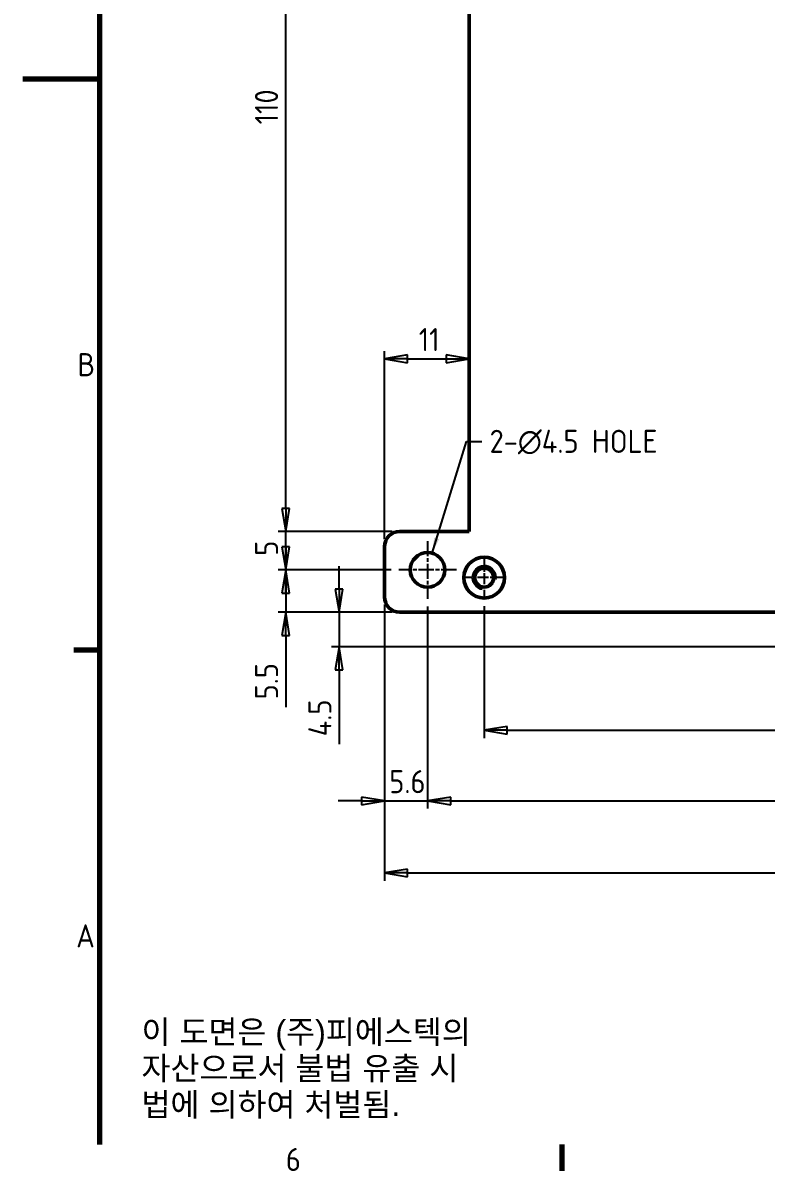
# Model space of a CAD drawing. Header units: millimetres. Extents: x 0 to 420, y 0 to 297.
# Drawn here: x 0 to 96.5, y 6.6 to 155.8 of the extents above; entities that cross this region are included whole.
import ezdxf

# ---------------------------------------------------------------- set-up
doc = ezdxf.new("R2010")
doc.units = ezdxf.units.MM
doc.linetypes.add('CHAIN', pattern=[0.3543, 0.2362, -0.0295, 0.0591, -0.0295])
doc.layers.get('0').update_dxf_attribs({"lineweight": 25})
for name, color, linetype, lineweight in [('가시적인 것(ISO)', 7, 'Continuous', 50), ('가시적인 좁은 것(ISO)', 1, 'Continuous', 35), ('경계(ISO)', 7, 'Continuous', 70), ('기호(ISO)', 7, 'Continuous', 25), ('중심 표식(ISO)', 1, 'Continuous', 25), ('치수(ISO)', 7, 'Continuous', 25)]:
    doc.layers.add(name, color=color, linetype=linetype, lineweight=lineweight)
doc.styles.add('ISO Proportional', font='arial.ttf')
doc.styles.add('ISO ProportionalPSTEK', font='isocp.shx')
doc.dimstyles.new('PSTEK', dxfattribs={"dimtxt": 3, "dimasz": 3, "dimexe": 1, "dimexo": 1, "dimgap": 1, "dimtad": 1, "dimrnd": 1e-08, "dimdsep": 46, "dimtxsty": 'ISO ProportionalPSTEK', "dimblk": 'Filled-1', "dimcen": 0.09, "dimdle": 10, "dimclrd": 3, "dimclre": 3, "dimclrt": 1, "dimadec": 1, "dimazin": 2, "dimtfac": 1, "dimtmove": 0, "dimatfit": 3, "dimfxl": 0, "dimtolj": 1, "dimlwd": -1, "dimlwe": -1, "dimarcsym": 0})
doc.dimstyles.new('PSTEK$7', dxfattribs={"dimtxt": 3, "dimasz": 2, "dimexe": 1, "dimexo": 1, "dimgap": 1, "dimtad": 1, "dimrnd": 1e-08, "dimdsep": 46, "dimtxsty": 'ISO ProportionalPSTEK', "dimblk": 'Filled-1', "dimcen": 0.09, "dimdle": 10, "dimclrd": 3, "dimclre": 3, "dimclrt": 1, "dimadec": 1, "dimazin": 2, "dimtfac": 1, "dimtmove": 0, "dimatfit": 3, "dimfxl": 0, "dimtolj": 1, "dimlwd": -1, "dimlwe": -1, "dimarcsym": 0})

# ---------------------------------------------------------------- blocks, each defined once
blk = doc.blocks.new('경계 Default Border')
at = {"layer": '경계(ISO)'}
for p, q in [((10, 74.25), (6.6, 74.25)), ((70, 10), (70, 6.6))]:
    blk.add_line(p, q, dxfattribs=at)
at = {"layer": '경계(ISO)', "flags": 128}
for points in [[(10, 10), (10, 287)], [(0, 148.5), (10, 148.5)]]:
    blk.add_lwpolyline(points, dxfattribs=at)
at = {"layer": '경계(ISO)', "color": 1, "char_height": 3, "attachment_point": 7, "style": 'ISO ProportionalPSTEK'}
for s, insert in [('B', (7.08, 109.85)), ('A', (6.91, 35.62)), ('6', (34.14, 6.57))]:
    blk.add_mtext(s, dxfattribs=dict(at, insert=insert))
blk = doc.blocks.new('Filled-1')
at = {"color": 0}
for p, q in [((0, 0), (-1, 0.167)), ((-1, 0.167), (-1, -0.167)), ((-1, 0), (0, 0)), ((-1, -0.167), (0, 0))]:
    blk.add_line(p, q, dxfattribs=at)
at = {"color": 0, "flags": 128}
blk.add_lwpolyline([(-1, -0.167), (0, 0)], dxfattribs=at)
at = {"color": 0}
blk.add_solid([(-1, -0.167), (0, 0), (-1, 0.167), (-1, -0.167)], dxfattribs=at)
blk = doc.blocks.new('*D19')
at = {"layer": 'Defpoints', "color": 0}
for p in [(34.13, 199.68), (48.95, 199.68), (48.95, 89.68)]:
    blk.add_point(p, dxfattribs=at)
at = {"layer": '치수(ISO)', "color": 3}
for p, q in [((47.95, 199.68), (33.13, 199.68)), ((34.13, 92.68), (34.13, 196.68)), ((47.95, 89.68), (33.13, 89.68))]:
    blk.add_line(p, q, dxfattribs=at)
at = {"layer": '치수(ISO)', "color": 3, "xscale": 3, "yscale": 3, "zscale": 3}
for p, rotation in [((34.13, 199.68), 90), ((34.13, 89.68), 270)]:
    blk.add_blockref('Filled-1', p, dxfattribs=dict(at, rotation=rotation))
at = {"layer": '치수(ISO)', "color": 1, "insert": (30.13, 142.58), "char_height": 3, "attachment_point": 1, "rotation": 90, "style": 'ISO ProportionalPSTEK'}
blk.add_mtext('\\A1;110', dxfattribs=at)
blk = doc.blocks.new('*D20')
at = {"layer": 'Defpoints', "color": 0}
for p in [(34.13, 89.68), (48.95, 89.68), (48.8, 84.68)]:
    blk.add_point(p, dxfattribs=at)
at = {"layer": '치수(ISO)', "color": 3}
for p, q in [((34.13, 92.68), (34.13, 95.68)), ((47.95, 89.68), (33.13, 89.68)), ((34.13, 84.68), (34.13, 89.68)), ((47.8, 84.68), (33.13, 84.68)), ((34.13, 81.68), (34.13, 78.68))]:
    blk.add_line(p, q, dxfattribs=at)
at = {"layer": '치수(ISO)', "color": 3, "xscale": 3, "yscale": 3, "zscale": 3}
for p, rotation in [((34.13, 89.68), 270), ((34.13, 84.68), 90)]:
    blk.add_blockref('Filled-1', p, dxfattribs=dict(at, rotation=rotation))
at = {"layer": '치수(ISO)', "color": 1, "insert": (30.13, 86.52), "char_height": 3, "attachment_point": 1, "rotation": 90, "style": 'ISO ProportionalPSTEK'}
blk.add_mtext('\\A1;5', dxfattribs=at)
blk = doc.blocks.new('*D21')
at = {"layer": 'Defpoints', "color": 0}
for p in [(34.13, 84.68), (48.8, 84.68), (48.95, 79.18)]:
    blk.add_point(p, dxfattribs=at)
at = {"layer": '치수(ISO)', "color": 3}
for p, q in [((34.13, 87.68), (34.13, 90.68)), ((47.8, 84.68), (33.13, 84.68)), ((34.13, 84.68), (34.13, 79.18)), ((47.95, 79.18), (33.13, 79.18)), ((34.13, 76.18), (34.13, 66.86))]:
    blk.add_line(p, q, dxfattribs=at)
at = {"layer": '치수(ISO)', "color": 3, "xscale": 3, "yscale": 3, "zscale": 3}
for p, rotation in [((34.13, 84.68), 270), ((34.13, 79.18), 90)]:
    blk.add_blockref('Filled-1', p, dxfattribs=dict(at, rotation=rotation))
at = {"layer": '치수(ISO)', "color": 1, "insert": (30.13, 67.86), "char_height": 3, "attachment_point": 1, "rotation": 90, "style": 'ISO ProportionalPSTEK'}
blk.add_mtext('\\A1;5.5', dxfattribs=at)
blk = doc.blocks.new('*D31')
at = {"layer": 'Defpoints', "color": 0}
for p in [(57.95, 112.11), (57.95, 89.68), (46.95, 87.68)]:
    blk.add_point(p, dxfattribs=at)
at = {"layer": '치수(ISO)', "color": 3}
for p, q in [((46.95, 88.68), (46.95, 113.11)), ((49.95, 112.11), (54.95, 112.11))]:
    blk.add_line(p, q, dxfattribs=at)
at = {"layer": '치수(ISO)', "color": 3, "xscale": 3, "yscale": 3, "zscale": 3, "rotation": 180}
blk.add_blockref('Filled-1', (46.95, 112.11), dxfattribs=at)
at = {"layer": '치수(ISO)', "color": 3, "xscale": 3, "yscale": 3, "zscale": 3}
blk.add_blockref('Filled-1', (57.95, 112.11), dxfattribs=at)
at = {"layer": '치수(ISO)', "color": 1, "insert": (51.4, 116.11), "char_height": 3, "attachment_point": 1, "style": 'ISO ProportionalPSTEK'}
blk.add_mtext('\\A1;11', dxfattribs=at)
blk = doc.blocks.new('*D38')
at = {"layer": 'Defpoints', "color": 0}
for p in [(59.9, 80.95), (170.65, 79.53), (170.65, 63.84)]:
    blk.add_point(p, dxfattribs=at)
at = {"layer": '치수(ISO)', "color": 3}
for p, q in [((59.9, 79.95), (59.9, 62.84)), ((170.65, 78.53), (170.65, 62.84)), ((62.9, 63.84), (167.65, 63.84))]:
    blk.add_line(p, q, dxfattribs=at)
at = {"layer": '치수(ISO)', "color": 3, "xscale": 3, "yscale": 3, "zscale": 3, "rotation": 180}
blk.add_blockref('Filled-1', (59.9, 63.84), dxfattribs=at)
at = {"layer": '치수(ISO)', "color": 3, "xscale": 3, "yscale": 3, "zscale": 3}
blk.add_blockref('Filled-1', (170.65, 63.84), dxfattribs=at)
at = {"layer": '치수(ISO)', "color": 1, "insert": (110.56, 67.84), "char_height": 3, "attachment_point": 1, "style": 'ISO ProportionalPSTEK'}
blk.add_mtext('\\A1;110.75', dxfattribs=at)
blk = doc.blocks.new('*D43')
at = {"layer": 'Defpoints', "color": 0}
for p in [(52.55, 80.93), (163.95, 74.68), (163.95, 54.67)]:
    blk.add_point(p, dxfattribs=at)
at = {"layer": '치수(ISO)', "color": 3}
for p, q in [((52.55, 79.93), (52.55, 53.67)), ((163.95, 73.68), (163.95, 53.67)), ((55.55, 54.67), (160.95, 54.67))]:
    blk.add_line(p, q, dxfattribs=at)
at = {"layer": '치수(ISO)', "color": 3, "xscale": 3, "yscale": 3, "zscale": 3, "rotation": 180}
blk.add_blockref('Filled-1', (52.55, 54.67), dxfattribs=at)
at = {"layer": '치수(ISO)', "color": 3, "xscale": 3, "yscale": 3, "zscale": 3}
blk.add_blockref('Filled-1', (163.95, 54.67), dxfattribs=at)
at = {"layer": '치수(ISO)', "color": 1, "insert": (104.8, 58.67), "char_height": 3, "attachment_point": 1, "style": 'ISO ProportionalPSTEK'}
blk.add_mtext('\\A1;111.4', dxfattribs=at)
blk = doc.blocks.new('*D45')
at = {"layer": 'Defpoints', "color": 0}
for p in [(41.06, 79.18), (48.95, 79.18), (163.95, 74.68)]:
    blk.add_point(p, dxfattribs=at)
at = {"layer": '치수(ISO)', "color": 3}
for p, q in [((41.06, 82.18), (41.06, 85.18)), ((47.95, 79.18), (40.06, 79.18)), ((41.06, 79.18), (41.06, 74.68)), ((162.95, 74.68), (40.06, 74.68)), ((41.06, 71.68), (41.06, 62.06))]:
    blk.add_line(p, q, dxfattribs=at)
at = {"layer": '치수(ISO)', "color": 3, "xscale": 3, "yscale": 3, "zscale": 3}
for p, rotation in [((41.06, 79.18), 270), ((41.06, 74.68), 90)]:
    blk.add_blockref('Filled-1', p, dxfattribs=dict(at, rotation=rotation))
at = {"layer": '치수(ISO)', "color": 1, "insert": (37.06, 63.06), "char_height": 3, "attachment_point": 1, "rotation": 90, "style": 'ISO ProportionalPSTEK'}
blk.add_mtext('\\A1;4.5', dxfattribs=at)
blk = doc.blocks.new('*D47')
at = {"layer": 'Defpoints', "color": 0}
for p in [(46.95, 81.18), (178.95, 75.98), (178.95, 45.3)]:
    blk.add_point(p, dxfattribs=at)
at = {"layer": '치수(ISO)', "color": 3}
for p, q in [((46.95, 80.18), (46.95, 44.3)), ((178.95, 74.98), (178.95, 44.3)), ((49.95, 45.3), (175.95, 45.3))]:
    blk.add_line(p, q, dxfattribs=at)
at = {"layer": '치수(ISO)', "color": 3, "xscale": 3, "yscale": 3, "zscale": 3, "rotation": 180}
blk.add_blockref('Filled-1', (46.95, 45.3), dxfattribs=at)
at = {"layer": '치수(ISO)', "color": 3, "xscale": 3, "yscale": 3, "zscale": 3}
blk.add_blockref('Filled-1', (178.95, 45.3), dxfattribs=at)
at = {"layer": '치수(ISO)', "color": 1, "insert": (110.46, 49.3), "char_height": 3, "attachment_point": 1, "style": 'ISO ProportionalPSTEK'}
blk.add_mtext('\\A1;132', dxfattribs=at)
blk = doc.blocks.new('*D48')
at = {"layer": 'Defpoints', "color": 0}
for p in [(46.95, 81.18), (52.55, 80.93), (52.55, 54.67)]:
    blk.add_point(p, dxfattribs=at)
at = {"layer": '치수(ISO)', "color": 3}
for p, q in [((46.95, 80.18), (46.95, 53.67)), ((52.55, 79.93), (52.55, 53.67)), ((43.95, 54.67), (40.95, 54.67)), ((46.95, 54.67), (52.55, 54.67)), ((55.55, 54.67), (58.55, 54.67))]:
    blk.add_line(p, q, dxfattribs=at)
at = {"layer": '치수(ISO)', "color": 3, "xscale": 3, "yscale": 3, "zscale": 3}
blk.add_blockref('Filled-1', (46.95, 54.67), dxfattribs=at)
at = {"layer": '치수(ISO)', "color": 3, "xscale": 3, "yscale": 3, "zscale": 3, "rotation": 180}
blk.add_blockref('Filled-1', (52.55, 54.67), dxfattribs=at)
at = {"layer": '치수(ISO)', "color": 1, "insert": (47.57, 58.67), "char_height": 3, "attachment_point": 1, "style": 'ISO ProportionalPSTEK'}
blk.add_mtext('\\A1;5.6', dxfattribs=at)

msp = doc.modelspace()

# ---------------------------------------------------------------- linework, layer by layer
at = {"layer": '가시적인 것(ISO)'}
for p, q in [((57.949, 199.681), (57.949, 89.681)), ((57.949, 89.681), (48.949, 89.681)), ((46.949, 87.681), (46.949, 81.181)), ((48.949, 79.181), (163.949, 79.181))]:
    msp.add_line(p, q, dxfattribs=at)
for centre, radius in [((52.549, 84.681), 2.25), ((59.899, 83.681), 2.65), ((59.899, 83.681), 1.23)]:
    msp.add_circle(centre, radius, dxfattribs=at)
for centre, start, end in [((48.949, 87.681), 90, 180), ((48.949, 81.181), 180, 270)]:
    msp.add_arc(centre, 2, start, end, dxfattribs=at)
at = {"layer": '가시적인 좁은 것(ISO)'}
msp.add_arc((59.899, 83.681), 1.5, 350, 260, dxfattribs=at)
at = {"layer": '중심 표식(ISO)', "linetype": 'CHAIN', "ltscale": 8.333956}
for p, q in [((52.549, 88.431), (52.549, 80.931)), ((56.299, 84.681), (48.799, 84.681))]:
    msp.add_line(p, q, dxfattribs=at)
at = {"layer": '중심 표식(ISO)', "linetype": 'CHAIN', "ltscale": 6.065981}
for p, q in [((59.899, 86.411), (59.899, 80.952)), ((62.629, 83.681), (57.17, 83.681))]:
    msp.add_line(p, q, dxfattribs=at)

# ---------------------------------------------------------------- block references
msp.add_blockref('경계 Default Border', (0, 0))

# ---------------------------------------------------------------- texts
at = {"layer": '기호(ISO)', "color": 1, "insert": (60.598, 102.889), "char_height": 3, "width": 25.62402, "attachment_point": 1, "line_spacing_factor": 0.525, "style": 'ISO ProportionalPSTEK'}
msp.add_mtext('{2-\\fAIGDT|b0|i0;\\H3.0000;n\\fisocp|b0|i0;\\H3.0000;4.5 HOLE}', dxfattribs=at)
at = {"layer": '기호(ISO)', "color": 7, "insert": (15.395, 26.156), "char_height": 3, "width": 51.24014, "attachment_point": 1, "line_spacing_factor": 0.944221, "style": 'ISO Proportional'}
msp.add_mtext('{\\fArial|b0|i0;이 도면은 (주)피에스텍의\\P자산으로서 불법 유출 시 \\P법에 의하여 처벌됨.}', dxfattribs=at)

# ---------------------------------------------------------------- dimensions: what is measured, and where the dimension line sits
at = {"layer": '치수(ISO)', "color": 3}
for base, p1, p2, angle, override, picture, middle in [((34.133, 199.681), (48.949, 89.681), (48.949, 199.681), 90, {"dimdec": 2, "dimblk1": 'Filled-1', "dimblk2": 'Filled-1', "dimsah": 1, "dimtp": 0, "dimtm": 0, "dimtdec": 2, "dimtofl": 0, "dimatfit": 1}, '*D19', (34.133, 144.681)), ((57.949, 112.106), (46.949, 87.681), (57.949, 89.681), 180, {"dimdec": 2, "dimse2": 1, "dimtp": 0, "dimtm": 0, "dimtdec": 2, "dimtofl": 0, "dimatfit": 1}, '*D31', (52.449, 112.106)), ((34.133, 89.681), (48.799, 84.681), (48.949, 89.681), 90, {"dimdec": 2, "dimblk1": 'Filled-1', "dimblk2": 'Filled-1', "dimsah": 1, "dimtp": 0, "dimtm": 0, "dimtdec": 2, "dimtofl": 1, "dimatfit": 1}, '*D20', (34.133, 87.181)), ((34.133, 84.681), (48.949, 79.181), (48.799, 84.681), 90, {"dimdec": 2, "dimblk2": 'Filled-1', "dimsah": 1, "dimtp": 0, "dimtm": 0, "dimtdec": 2, "dimtofl": 1, "dimatfit": 1}, '*D21', (34.133, 70.019)), ((41.064, 79.181), (163.949, 74.681), (48.949, 79.181), 270, {"dimdec": 2, "dimtp": 0, "dimtm": 0, "dimtdec": 2, "dimtofl": 1, "dimatfit": 1}, '*D45', (41.064, 65.369)), ((52.549, 54.669), (46.949, 81.181), (52.549, 80.931), 180, {"dimdec": 2, "dimtp": 0, "dimtm": 0, "dimtdec": 2, "dimtofl": 1, "dimatfit": 1}, '*D48', (49.749, 54.669)), ((163.949, 54.669), (52.549, 80.931), (163.949, 74.681), 180, {"dimdec": 2, "dimtp": 0, "dimtm": 0, "dimtdec": 2, "dimtofl": 0, "dimatfit": 1}, '*D43', (108.249, 54.669)), ((170.649, 63.838), (59.899, 80.952), (170.649, 79.531), 180, {"dimdec": 2, "dimtp": 0, "dimtm": 0, "dimtdec": 2, "dimtofl": 0, "dimatfit": 1}, '*D38', (115.274, 63.838))]:
    dim = msp.add_linear_dim(base=base, p1=p1, p2=p2, angle=angle, dimstyle='PSTEK', override=override, dxfattribs=at)
    dim.commit()
    dim.dimension.update_dxf_attribs({"geometry": picture, "text_midpoint": middle, "dimtype": 160})
dim = msp.add_linear_dim(base=(178.949, 45.302), p1=(46.949, 81.181), p2=(178.949, 75.981), dimstyle='PSTEK', override={"dimdec": 2, "dimtp": 0, "dimtm": 0, "dimtdec": 2, "dimtofl": 0, "dimatfit": 1}, dxfattribs=at)
dim.commit()
dim.dimension.update_dxf_attribs({"geometry": '*D47', "text_midpoint": (112.949, 45.302), "dimtype": 160})

# ---------------------------------------------------------------- leaders
at = {"layer": '기호(ISO)', "color": 3, "annotation_type": 0, "has_hookline": 1, "hookline_direction": 0, "text_width": 24.117}
msp.add_leader([(53.132, 86.855), (57.598, 101.389), (59.598, 101.389)], dimstyle='PSTEK$7', override={"dimtad": 0}, dxfattribs=at)

doc.saveas('drawing.dxf')
